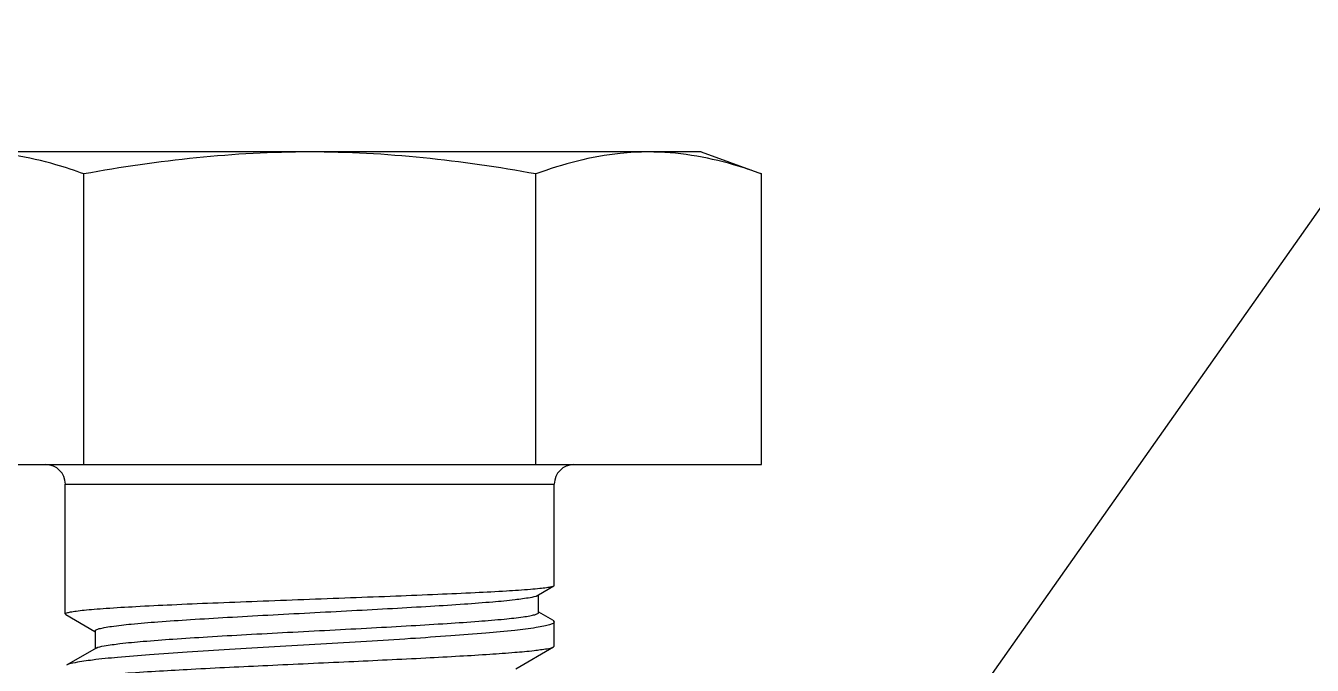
# Model space of a CAD drawing. Extents: x 1725261 to 1937680, y 860327 to 1571294.
# Drawn here: x 1856574.6 to 1856880.2, y 1252314.5 to 1252466.6 of the extents above; entities that cross this region are included whole.
import ezdxf

# ---------------------------------------------------------------- set-up
doc = ezdxf.new("R2010")
doc.units = 0
doc.header["$LTSCALE"] = 1000
doc.header["$MEASUREMENT"] = 0
doc.styles.get("Standard").update_dxf_attribs({"font": 'gbenor.shx', "bigfont": 'gbcbig.shx'})
doc.dimstyles.get("Standard").update_dxf_attribs({"dimtxt": 0.18, "dimasz": 0.18, "dimexe": 0.18, "dimexo": 0.0625, "dimgap": 0.09, "dimtad": 0, "dimtih": 1, "dimtoh": 1, "dimdec": 4, "dimzin": 0, "dimdsep": 46, "dimtxsty": 'Standard', "dimcen": 0.09, "dimadec": 0, "dimazin": 0, "dimtfac": 1, "dimtdec": 4, "dimtofl": 0, "dimtmove": 0, "dimatfit": 3, "dimfxl": 0, "dimtolj": 1, "dimtzin": 0, "dimarcsym": 0})

msp = doc.modelspace()

# ---------------------------------------------------------------- linework, layer by layer
at = {"linetype": 'Continuous'}
for p, q in [((1856735.04, 1252436.57), (1856549.19, 1252436.57)), ((1856735.04, 1252436.57), (1856749.42, 1252431.34)), ((1856588.46, 1252362.23), (1856588.46, 1252431.34)), ((1856695.76, 1252362.23), (1856695.76, 1252431.34)), ((1856749.42, 1252362.23), (1856749.42, 1252431.34)), ((1856534.81, 1252362.23), (1856749.42, 1252362.23)), ((1856584.03, 1252326.75), (1856584.03, 1252357.58)), ((1856584.03, 1252326.75), (1856584.03, 1252357.58)), ((1856584.03, 1252357.58), (1856700.19, 1252357.58)), ((1856700.19, 1252333.53), (1856700.19, 1252357.58)), ((1856700.19, 1252333.53), (1856700.19, 1252357.58)), ((1856696.47, 1252331.31), (1856700.09, 1252333.41)), ((1856700.09, 1252333.41), (1856700.19, 1252333.53)), ((1856696.26, 1252331.19), (1856696.47, 1252331.31)), ((1856696.47, 1252327.08), (1856696.47, 1252331.31)), ((1856584.03, 1252326.75), (1856584.04, 1252326.77)), ((1856584.17, 1252326.59), (1856584.03, 1252326.75)), ((1856696.52, 1252327.17), (1856696.47, 1252327.2)), ((1856699.87, 1252325.22), (1856696.52, 1252327.17)), ((1856584.17, 1252326.59), (1856591.04, 1252322.6)), ((1856699.87, 1252325.22), (1856700.19, 1252324.85)), ((1856700.19, 1252319.1), (1856700.19, 1252324.85)), ((1856700.19, 1252319.1), (1856700.19, 1252324.85)), ((1856591.04, 1252322.6), (1856591.09, 1252322.57)), ((1856591.09, 1252322.7), (1856591.09, 1252318.47)), ((1856591.32, 1252318.6), (1856584.3, 1252314.53)), ((1856691.05, 1252313.69), (1856700.02, 1252318.91)), ((1856700.02, 1252318.91), (1856700.19, 1252319.1))]:
    msp.add_line(p, q, dxfattribs=at)
for centre, radius, start, end in [((1856579.39, 1252357.58), 4.65, 0, 90), ((1856704.84, 1252357.58), 4.65, 90, 180), ((1856699.98, 1252324.85), 0.216, 352.473, 359.9874)]:
    msp.add_arc(centre, radius, start, end, dxfattribs=at)
for points, knots in [([(1856588.46, 1252431.34), (1856586.27, 1252432.14), (1856577.6, 1252435.02), (1856568.43, 1252436.57), (1856561.63, 1252436.57)], [0, 0, 0, 0, 0.255699, 1, 1, 1, 1]), ([(1856722.59, 1252436.57), (1856720.34, 1252436.57), (1856711.2, 1252436.09), (1856702.24, 1252433.7), (1856695.76, 1252431.34)], [0, 0, 0, 0, 0.246322, 1, 1, 1, 1]), ([(1856749.42, 1252431.34), (1856747.22, 1252432.14), (1856738.56, 1252435.02), (1856729.39, 1252436.57), (1856722.59, 1252436.57)], [0, 0, 0, 0, 0.255699, 1, 1, 1, 1]), ([(1856584.04, 1252326.77), (1856584.07, 1252326.9), (1856584.56, 1252327.06), (1856585.36, 1252327.26), (1856586.78, 1252327.46), (1856588.65, 1252327.67), (1856591.03, 1252327.89), (1856595.12, 1252328.19), (1856601.26, 1252328.55), (1856609.69, 1252328.97), (1856619.32, 1252329.38), (1856629.78, 1252329.79), (1856640.7, 1252330.2), (1856651.66, 1252330.61), (1856662.28, 1252331.01), (1856672.16, 1252331.41), (1856680.93, 1252331.8), (1856688.28, 1252332.19), (1856693.38, 1252332.52), (1856696.55, 1252332.8), (1856698.2, 1252332.99), (1856699.32, 1252333.18), (1856699.91, 1252333.31), (1856700.09, 1252333.41)], [0, 0, 0, 0, 0.003381, 0.010986, 0.023001, 0.039366, 0.059948, 0.084568, 0.144999, 0.218466, 0.30228, 0.393369, 0.488398, 0.583881, 0.67631, 0.762298, 0.838693, 0.902698, 0.951975, 0.970513, 0.984751, 0.994586, 1, 1, 1, 1]), ([(1856591.09, 1252322.7), (1856591.09, 1252322.82), (1856591.49, 1252323.08), (1856592.2, 1252323.28), (1856593.45, 1252323.56), (1856595.98, 1252323.94), (1856600.24, 1252324.4), (1856606.49, 1252324.92), (1856614.11, 1252325.44), (1856622.81, 1252325.96), (1856632.25, 1252326.49), (1856642.1, 1252327.01), (1856651.99, 1252327.53), (1856661.56, 1252328.05), (1856670.47, 1252328.56), (1856678.41, 1252329.07), (1856685.09, 1252329.58), (1856690.33, 1252330.05), (1856693.85, 1252330.57), (1856695.72, 1252330.87), (1856696.26, 1252331.19)], [0, 0, 0, 0, 0.003478, 0.010905, 0.022714, 0.038888, 0.08377, 0.143931, 0.217105, 0.300546, 0.391147, 0.485568, 0.580364, 0.672117, 0.757557, 0.833683, 0.897862, 0.947927, 0.982266, 1, 1, 1, 1]), ([(1856591.32, 1252318.6), (1856591.89, 1252318.93), (1856593.86, 1252319.25), (1856597.56, 1252319.8), (1856603.04, 1252320.28), (1856609.97, 1252320.81), (1856618.15, 1252321.33), (1856627.24, 1252321.86), (1856636.92, 1252322.38), (1856646.84, 1252322.9), (1856656.62, 1252323.42), (1856665.91, 1252323.94), (1856674.4, 1252324.45), (1856681.78, 1252324.96), (1856687.78, 1252325.45), (1856691.85, 1252325.9), (1856694.24, 1252326.26), (1856695.42, 1252326.52), (1856696.1, 1252326.71), (1856696.47, 1252326.96), (1856696.47, 1252327.08)], [0, 0, 0, 0, 0.01879, 0.054986, 0.107411, 0.174108, 0.252565, 0.339846, 0.432717, 0.527771, 0.621558, 0.710715, 0.792084, 0.862827, 0.920523, 0.963255, 0.978576, 0.989732, 0.99673, 1, 1, 1, 1]), ([(1856700.19, 1252324.82), (1856700.17, 1252324.67), (1856699.74, 1252324.37), (1856698.92, 1252324.1), (1856697.56, 1252323.77), (1856694.81, 1252323.29), (1856690.2, 1252322.73), (1856683.43, 1252322.1), (1856675.17, 1252321.47), (1856665.73, 1252320.83), (1856655.43, 1252320.2), (1856644.66, 1252319.57), (1856633.8, 1252318.94), (1856623.24, 1252318.31), (1856613.35, 1252317.69), (1856604.49, 1252317.08), (1856597, 1252316.46), (1856591.09, 1252315.9), (1856587.07, 1252315.27), (1856584.93, 1252314.89), (1856584.3, 1252314.53)], [0, 0, 0, 0, 0.003886, 0.011519, 0.02334, 0.039356, 0.083514, 0.142565, 0.214445, 0.296599, 0.386099, 0.479746, 0.574189, 0.666041, 0.75202, 0.829053, 0.894388, 0.945711, 0.981256, 1, 1, 1, 1]), ([(1856588.55, 1252311.78), (1856591.97, 1252312.21), (1856600.43, 1252312.85), (1856614.95, 1252313.7), (1856632.47, 1252314.54), (1856651.05, 1252315.39), (1856666.27, 1252316.11), (1856677.43, 1252316.71), (1856684.48, 1252317.14), (1856690.35, 1252317.57), (1856694.92, 1252317.95), (1856697.96, 1252318.4), (1856699.56, 1252318.64), (1856700.02, 1252318.91)], [0, 0, 0, 0, 0.092558, 0.227667, 0.390531, 0.563263, 0.72685, 0.799502, 0.863318, 0.916535, 0.9577, 0.985721, 1, 1, 1, 1])]:
    msp.add_open_spline(points, degree=3, knots=knots, dxfattribs=at)
for points in [[(1856642.11, 1252436.57), (1856624.14, 1252436.57), (1856606.14, 1252434.56), (1856588.46, 1252431.34)], [(1856695.76, 1252431.34), (1856678.09, 1252434.56), (1856660.08, 1252436.57), (1856642.11, 1252436.57)]]:
    msp.add_open_spline(points, degree=3, dxfattribs=at)

# ---------------------------------------------------------------- leaders
msp.add_leader([(1856700.19, 1252164.76), (1857716.37, 1253608.06)], dimstyle='Standard', override={"dimgap": 20, "dimtad": 0})

doc.saveas('drawing.dxf')
